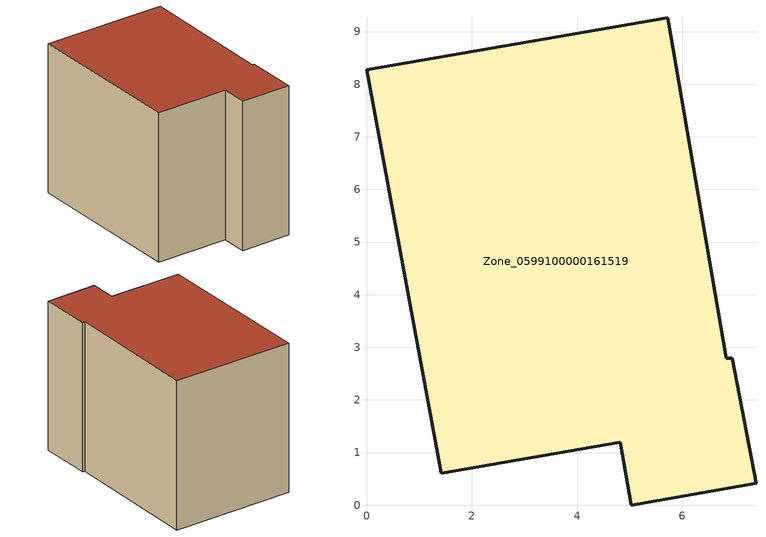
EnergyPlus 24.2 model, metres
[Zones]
Zone_0599100000161519
 floor ground (C_G): 6.84,2.79 6.95,2.79 7.4,0.42 5.03,0 4.82,1.2 1.42,0.61 0,8.27 5.72,9.26 z0
 wall outside (C_F): 5.72,9.26 0,8.27 1.42,0.61 4.82,1.2 5.03,0 7.4,0.42 6.95,2.79 6.84,2.79 5.72,9.26 z0:7.06
 roof outside (C_R): 6.84,2.79 5.72,9.26 0,8.27 1.42,0.61 4.82,1.2 5.03,0 7.4,0.42 6.95,2.79 z7.06
[BUILDING]
Pand.0599100000161519: North Axis=0; Terrain=City; Loads Convergence Tolerance Value=0.04; Temperature Convergence Tolerance Value=0.4; Solar Distribution=FullExterior; Maximum Number of Warmup Days=25; Minimum Number of Warmup Days=1
[Site:Location]
Rotterdam.The.Hague.AP_ZH_NLD Design_Conditions: Latitude=51.96; Longitude=4.45; Time Zone=1; Elevation=-4.5
[SITE:GROUNDTEMPERATURE:BUILDINGSURFACE]
18, 18, 18, 18, 18, 18, 18, 18, 18, 18, 18, 18
[MATERIAL] Thermal Absorptance=0.9; Solar Absorptance=0.7; Visible Absorptance=0.7
Name | Roughness | Thickness | Conductivity | Density | Specific Heat
G.TI.1946 | MediumSmooth | 0.15 | 1 | 540 | 1210
F.TI.1946 | Rough | 0.3 | 0.857143 | 1920 | 840
R.TI.1946 | MediumRough | 0.2 | 0.1 | 1500 | 1000
[CONSTRUCTION]
C_G: G.TI.1946
C_F: F.TI.1946
C_R: R.TI.1946
[ZONE]
Zone_0599100000161519: Type=1; Multiplier=1; Ceiling Height=Autocalculate; Volume=Autocalculate; Floor Area=autocalculate; Part of Total Floor Area=Yes
[ZONEINFILTRATION:DESIGNFLOWRATE]
Infil_Zone_0599100000161519: Zone or ZoneList or Space or SpaceList=Zone_0599100000161519; Schedule=AlwaysOn; Design Flow Rate Calculation Method=Flow/Area; Flow Rate per Floor Area=0.003; Constant Term Coefficient=1; Temperature Term Coefficient=0; Velocity Term Coefficient=0; Velocity Squared Term Coefficient=0
[HVACTEMPLATE:ZONE:IDEALLOADSAIRSYSTEM]
Zone_0599100000161519: Maximum Heating Supply Air Temperature=50; Minimum Cooling Supply Air Temperature=13; Maximum Heating Supply Air Humidity Ratio=0.0156; Minimum Cooling Supply Air Humidity Ratio=0.0077; Heating Limit=NoLimit; Cooling Limit=NoLimit; Dehumidification Control Type=ConstantSensibleHeatRatio; Cooling Sensible Heat Ratio=0.7; Dehumidification Setpoint=60; Humidification Control Type=None; Humidification Setpoint=30; Outdoor Air Method=None; Outdoor Air Flow Rate per Person=0.00944; Outdoor Air Flow Rate per Zone Floor Area=0; Outdoor Air Flow Rate per Zone=0; Demand Controlled Ventilation Type=None; Outdoor Air Economizer Type=NoEconomizer; Heat Recovery Type=None; Sensible Heat Recovery Effectiveness=0.7; Latent Heat Recovery Effectiveness=0.65
[ZONECONTROL:THERMOSTAT]
ThermostatControl_Zone_0599100000161519: Zone or ZoneList=Zone_0599100000161519; Control Type Schedule=DualSetpointControlType; Control 1=Thermostat_Zone_0599100000161519; Temperature Difference Between Cutout And Setpoint=0
[THERMOSTATSETPOINT:DUALSETPOINT]
Thermostat_Zone_0599100000161519: Heating Setpoint Temperature Schedule=HeatingSetpoint_Zone_0599100000161519; Cooling Setpoint Temperature Schedule=CoolingSetpoint_Zone_0599100000161519
[SCHEDULE:COMPACT]
HeatingSetpoint_Zone_0599100000161519: Through: 12/31, For: AllDays, Until: 24:00, 21
CoolingSetpoint_Zone_0599100000161519: Through: 12/31, For: AllDays, Until: 24:00, 24
DualSetpointControlType: Through: 12/31, For: AllDays, Until: 24:00, 4
AlwaysOn: Through: 12/31, For: AllDays, Until: 24:00, 1
